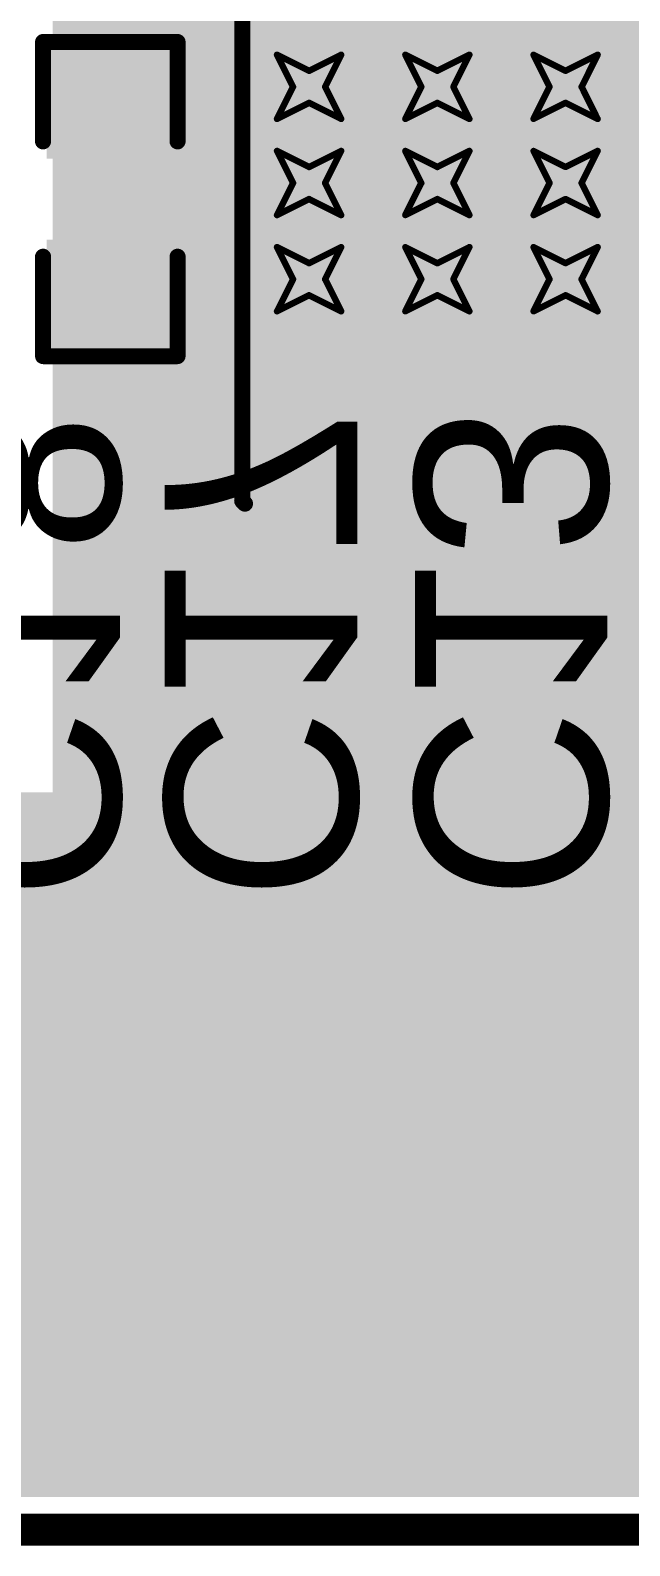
# Model space of a CAD drawing. Header units: inches. Extents: x -11 to 1110, y -7 to 455.
# Drawn here: x 575.46 to 580.21, y -0.13 to 11.88 of the extents above; entities that cross this region are included whole.
import ezdxf

# ---------------------------------------------------------------- set-up
doc = ezdxf.new("R2010")
doc.units = ezdxf.units.IN
for name, color, linetype in [('Board_outline', 216, 'Continuous'), ('Bottom Layer', 5, 'Continuous'), ('Bottom Overlay', 54, 'Continuous'), ('Bottom Paste', 16, 'Continuous'), ('Bottom Solder', 6, 'Continuous'), ('Drill Drawing', 1, 'Continuous'), ('Top Layer', 1, 'Continuous'), ('Top Solder', 216, 'Continuous'), ('Via Holes', 16, 'Continuous')]:
    doc.layers.add(name, color=color, linetype=linetype)
doc.styles.add('Arial', font='', dxfattribs={"height": 0.2})
doc.styles.get('Arial').set_extended_font_data('Arial')

# ---------------------------------------------------------------- blocks, each defined once
blk = doc.blocks.new('CAP_0603_B_252')
at = {"layer": 'Bottom Layer'}
for points in [[(-1.143, -0.445), (-1.143, 0.445), (-0.381, 0.445), (-0.381, -0.445)], [(0.381, -0.445), (0.381, 0.445), (1.143, 0.445), (1.143, -0.445)]]:
    blk.add_hatch(color=5, dxfattribs=at).paths.add_polyline_path(points)
at = {"layer": 'Bottom Paste'}
for points in [[(-1.143, -0.445), (-1.143, 0.445), (-0.381, 0.445), (-0.381, -0.445)], [(0.381, -0.445), (0.381, 0.445), (1.143, 0.445), (1.143, -0.445)]]:
    blk.add_hatch(color=16, dxfattribs=at).paths.add_polyline_path(points)
at = {"layer": 'Bottom Solder'}
for points in [[(-1.203, -0.504), (-1.203, 0.504), (-0.321, 0.504), (-0.321, -0.504)], [(0.321, -0.504), (0.321, 0.504), (1.203, 0.504), (1.203, -0.504)]]:
    blk.add_hatch(color=6, dxfattribs=at).paths.add_polyline_path(points)
at = {"layer": 'Bottom Overlay'}
for points in [[(-1.245, 0.533, 0.127, 0.127, 0), (-1.245, -0.533, 0.127, 0.127, 0)], [(-1.245, 0.533, 0.127, 0.127, 0), (-0.457, 0.533, 0.127, 0.127, 0)], [(0.457, 0.533, 0.127, 0.127, 0), (1.245, 0.533, 0.127, 0.127, 0)], [(1.245, 0.533, 0.127, 0.127, 0), (1.245, -0.533, 0.127, 0.127, 0)], [(-1.245, -0.533, 0.127, 0.127, 0), (-0.457, -0.533, 0.127, 0.127, 0)], [(0.457, -0.533, 0.127, 0.127, 0), (1.245, -0.533, 0.127, 0.127, 0)]]:
    blk.add_lwpolyline(points, format="xyseb", dxfattribs=at)
for points in [[(-1.276, 0.533, 0.0635, 0.0635, 1), (-1.213, 0.533, 0.0635, 0.0635, 1)], [(-1.276, 0.533, 0.0635, 0.0635, 1), (-1.213, 0.533, 0.0635, 0.0635, 1)], [(-0.489, 0.533, 0.0635, 0.0635, 1), (-0.425, 0.533, 0.0635, 0.0635, 1)], [(0.425, 0.533, 0.0635, 0.0635, 1), (0.489, 0.533, 0.0635, 0.0635, 1)], [(1.213, 0.533, 0.0635, 0.0635, 1), (1.276, 0.533, 0.0635, 0.0635, 1)], [(1.213, 0.533, 0.0635, 0.0635, 1), (1.276, 0.533, 0.0635, 0.0635, 1)], [(-1.276, -0.533, 0.0635, 0.0635, 1), (-1.213, -0.533, 0.0635, 0.0635, 1)], [(-1.276, -0.533, 0.0635, 0.0635, 1), (-1.213, -0.533, 0.0635, 0.0635, 1)], [(-0.489, -0.533, 0.0635, 0.0635, 1), (-0.425, -0.533, 0.0635, 0.0635, 1)], [(0.425, -0.533, 0.0635, 0.0635, 1), (0.489, -0.533, 0.0635, 0.0635, 1)], [(1.213, -0.533, 0.0635, 0.0635, 1), (1.276, -0.533, 0.0635, 0.0635, 1)], [(1.213, -0.533, 0.0635, 0.0635, 1), (1.276, -0.533, 0.0635, 0.0635, 1)]]:
    blk.add_lwpolyline(points, format="xyseb", close=True, dxfattribs=at)

msp = doc.modelspace()

# ---------------------------------------------------------------- hatches: boundary and pattern name
at = {"layer": 'Bottom Layer'}
msp.add_hatch(color=5, dxfattribs=at).paths.add_polyline_path([(638.324, 15.265), (638.324, 10.084), (638.324, 7.398), (636.222, 7.398), (636.222, 8.833), (633.25, 8.833), (633.25, 9.811), (633.25, 10.084), (590.448, 10.084), (590.448, 0.259), (560.172, 0.259), (560.172, 5.842), (576.809, 5.842), (576.809, 10.471), (575.64, 10.471), (575.64, 12.086), (574, 12.086), (573.731, 12.355), (573.731, 12.781), (573.736, 12.781), (573.736, 13.621), (573.956, 13.621), (573.956, 12.781), (574.536, 12.781), (574.536, 13.621), (586.638, 13.621), (586.638, 15.265)])
h = msp.add_hatch(color=5, dxfattribs=at)
edge = h.paths.add_edge_path()
edge.add_arc((577.672, 11.43), 0.3, 0, 360)
h = msp.add_hatch(color=5, dxfattribs=at)
edge = h.paths.add_edge_path()
edge.add_arc((578.688, 11.43), 0.3, 0, 360)
h = msp.add_hatch(color=5, dxfattribs=at)
edge = h.paths.add_edge_path()
edge.add_arc((579.704, 11.43), 0.3, 0, 360)
h = msp.add_hatch(color=5, dxfattribs=at)
edge = h.paths.add_edge_path()
edge.add_arc((577.672, 10.668), 0.3, 0, 360)
h = msp.add_hatch(color=5, dxfattribs=at)
edge = h.paths.add_edge_path()
edge.add_arc((578.688, 10.668), 0.3, 0, 360)
h = msp.add_hatch(color=5, dxfattribs=at)
edge = h.paths.add_edge_path()
edge.add_arc((579.704, 10.668), 0.3, 0, 360)
h = msp.add_hatch(color=5, dxfattribs=at)
edge = h.paths.add_edge_path()
edge.add_arc((577.672, 9.906), 0.3, 0, 360)
h = msp.add_hatch(color=5, dxfattribs=at)
edge = h.paths.add_edge_path()
edge.add_arc((578.688, 9.906), 0.3, 0, 360)
h = msp.add_hatch(color=5, dxfattribs=at)
edge = h.paths.add_edge_path()
edge.add_arc((579.704, 9.906), 0.3, 0, 360)
at = {"layer": 'Bottom Solder'}
h = msp.add_hatch(color=6, dxfattribs=at)
edge = h.paths.add_edge_path()
edge.add_arc((577.672, 11.43), 0.402, 0, 360)
h = msp.add_hatch(color=6, dxfattribs=at)
edge = h.paths.add_edge_path()
edge.add_arc((578.688, 11.43), 0.402, 0, 360)
h = msp.add_hatch(color=6, dxfattribs=at)
edge = h.paths.add_edge_path()
edge.add_arc((579.704, 11.43), 0.402, 0, 360)
h = msp.add_hatch(color=6, dxfattribs=at)
edge = h.paths.add_edge_path()
edge.add_arc((577.672, 10.668), 0.402, 0, 360)
h = msp.add_hatch(color=6, dxfattribs=at)
edge = h.paths.add_edge_path()
edge.add_arc((578.688, 10.668), 0.402, 0, 360)
h = msp.add_hatch(color=6, dxfattribs=at)
edge = h.paths.add_edge_path()
edge.add_arc((579.704, 10.668), 0.402, 0, 360)
h = msp.add_hatch(color=6, dxfattribs=at)
edge = h.paths.add_edge_path()
edge.add_arc((577.672, 9.906), 0.402, 0, 360)
h = msp.add_hatch(color=6, dxfattribs=at)
edge = h.paths.add_edge_path()
edge.add_arc((578.688, 9.906), 0.402, 0, 360)
h = msp.add_hatch(color=6, dxfattribs=at)
edge = h.paths.add_edge_path()
edge.add_arc((579.704, 9.906), 0.402, 0, 360)
at = {"layer": 'Top Layer'}
msp.add_hatch(color=1, dxfattribs=at).paths.add_polyline_path([(597.792, 8.82), (597.792, 0.259), (575.64, 0.259), (575.64, 10.471), (575.64, 12.086), (575.64, 13.621), (597.792, 13.621)])
h = msp.add_hatch(color=1, dxfattribs=at)
edge = h.paths.add_edge_path()
edge.add_arc((577.672, 11.43), 0.3, 0, 360)
h = msp.add_hatch(color=1, dxfattribs=at)
edge = h.paths.add_edge_path()
edge.add_arc((578.688, 11.43), 0.3, 0, 360)
h = msp.add_hatch(color=1, dxfattribs=at)
edge = h.paths.add_edge_path()
edge.add_arc((579.704, 11.43), 0.3, 0, 360)
h = msp.add_hatch(color=1, dxfattribs=at)
edge = h.paths.add_edge_path()
edge.add_arc((577.672, 10.668), 0.3, 0, 360)
h = msp.add_hatch(color=1, dxfattribs=at)
edge = h.paths.add_edge_path()
edge.add_arc((578.688, 10.668), 0.3, 0, 360)
h = msp.add_hatch(color=1, dxfattribs=at)
edge = h.paths.add_edge_path()
edge.add_arc((579.704, 10.668), 0.3, 0, 360)
h = msp.add_hatch(color=1, dxfattribs=at)
edge = h.paths.add_edge_path()
edge.add_arc((577.672, 9.906), 0.3, 0, 360)
h = msp.add_hatch(color=1, dxfattribs=at)
edge = h.paths.add_edge_path()
edge.add_arc((578.688, 9.906), 0.3, 0, 360)
h = msp.add_hatch(color=1, dxfattribs=at)
edge = h.paths.add_edge_path()
edge.add_arc((579.704, 9.906), 0.3, 0, 360)
at = {"layer": 'Top Solder'}
h = msp.add_hatch(color=216, dxfattribs=at)
edge = h.paths.add_edge_path()
edge.add_arc((577.672, 11.43), 0.402, 0, 360)
h = msp.add_hatch(color=216, dxfattribs=at)
edge = h.paths.add_edge_path()
edge.add_arc((578.688, 11.43), 0.402, 0, 360)
h = msp.add_hatch(color=216, dxfattribs=at)
edge = h.paths.add_edge_path()
edge.add_arc((579.704, 11.43), 0.402, 0, 360)
h = msp.add_hatch(color=216, dxfattribs=at)
edge = h.paths.add_edge_path()
edge.add_arc((577.672, 10.668), 0.402, 0, 360)
h = msp.add_hatch(color=216, dxfattribs=at)
edge = h.paths.add_edge_path()
edge.add_arc((578.688, 10.668), 0.402, 0, 360)
h = msp.add_hatch(color=216, dxfattribs=at)
edge = h.paths.add_edge_path()
edge.add_arc((579.704, 10.668), 0.402, 0, 360)
h = msp.add_hatch(color=216, dxfattribs=at)
edge = h.paths.add_edge_path()
edge.add_arc((577.672, 9.906), 0.402, 0, 360)
h = msp.add_hatch(color=216, dxfattribs=at)
edge = h.paths.add_edge_path()
edge.add_arc((578.688, 9.906), 0.402, 0, 360)
h = msp.add_hatch(color=216, dxfattribs=at)
edge = h.paths.add_edge_path()
edge.add_arc((579.704, 9.906), 0.402, 0, 360)
at = {"layer": 'Via Holes'}
h = msp.add_hatch(color=7, dxfattribs=at)
edge = h.paths.add_edge_path()
edge.add_arc((577.672, 11.43), 0.15, 0, 360)
h = msp.add_hatch(color=7, dxfattribs=at)
edge = h.paths.add_edge_path()
edge.add_arc((578.688, 11.43), 0.15, 0, 360)
h = msp.add_hatch(color=7, dxfattribs=at)
edge = h.paths.add_edge_path()
edge.add_arc((579.704, 11.43), 0.15, 0, 360)
h = msp.add_hatch(color=7, dxfattribs=at)
edge = h.paths.add_edge_path()
edge.add_arc((577.672, 10.668), 0.15, 0, 360)
h = msp.add_hatch(color=7, dxfattribs=at)
edge = h.paths.add_edge_path()
edge.add_arc((578.688, 10.668), 0.15, 0, 360)
h = msp.add_hatch(color=7, dxfattribs=at)
edge = h.paths.add_edge_path()
edge.add_arc((579.704, 10.668), 0.15, 0, 360)
h = msp.add_hatch(color=7, dxfattribs=at)
edge = h.paths.add_edge_path()
edge.add_arc((577.672, 9.906), 0.15, 0, 360)
h = msp.add_hatch(color=7, dxfattribs=at)
edge = h.paths.add_edge_path()
edge.add_arc((578.688, 9.906), 0.15, 0, 360)
h = msp.add_hatch(color=7, dxfattribs=at)
edge = h.paths.add_edge_path()
edge.add_arc((579.704, 9.906), 0.15, 0, 360)

# ---------------------------------------------------------------- linework, layer by layer
at = {"layer": 'Board_outline'}
msp.add_lwpolyline([(0, 0, 0.254, 0.254, 0), (704, 0, 0.254, 0.254, 0)], format="xyseb", dxfattribs=at)
at = {"layer": 'Bottom Overlay'}
for points in [[(577.142, 8.15, 0.127, 0.127, 0), (577.142, 12.961, 0.127, 0.127, 0)], [(577.142, 8.15, 0.127, 0.127, 0), (577.164, 8.128, 0.127, 0.127, 0)]]:
    msp.add_lwpolyline(points, format="xyseb", dxfattribs=at)
for points in [[(577.11, 8.15, 0.0635, 0.0635, 1), (577.174, 8.15, 0.0635, 0.0635, 1)], [(577.11, 8.15, 0.0635, 0.0635, 1), (577.174, 8.15, 0.0635, 0.0635, 1)], [(577.132, 8.128, 0.0635, 0.0635, 1), (577.196, 8.128, 0.0635, 0.0635, 1)]]:
    msp.add_lwpolyline(points, format="xyseb", close=True, dxfattribs=at)
at = {"layer": 'Drill Drawing'}
for points in [[(577.418, 11.684, 0.0508, 0.0508, 0), (577.672, 11.557, 0.0508, 0.0508, 0)], [(577.418, 11.684, 0.0508, 0.0508, 0), (577.545, 11.43, 0.0508, 0.0508, 0)], [(577.672, 11.557, 0.0508, 0.0508, 0), (577.926, 11.684, 0.0508, 0.0508, 0)], [(577.799, 11.43, 0.0508, 0.0508, 0), (577.926, 11.684, 0.0508, 0.0508, 0)], [(578.434, 11.684, 0.0508, 0.0508, 0), (578.688, 11.557, 0.0508, 0.0508, 0)], [(578.434, 11.684, 0.0508, 0.0508, 0), (578.561, 11.43, 0.0508, 0.0508, 0)], [(578.688, 11.557, 0.0508, 0.0508, 0), (578.942, 11.684, 0.0508, 0.0508, 0)], [(578.815, 11.43, 0.0508, 0.0508, 0), (578.942, 11.684, 0.0508, 0.0508, 0)], [(579.45, 11.684, 0.0508, 0.0508, 0), (579.704, 11.557, 0.0508, 0.0508, 0)], [(579.45, 11.684, 0.0508, 0.0508, 0), (579.577, 11.43, 0.0508, 0.0508, 0)], [(579.704, 11.557, 0.0508, 0.0508, 0), (579.958, 11.684, 0.0508, 0.0508, 0)], [(579.831, 11.43, 0.0508, 0.0508, 0), (579.958, 11.684, 0.0508, 0.0508, 0)], [(577.418, 11.176, 0.0508, 0.0508, 0), (577.545, 11.43, 0.0508, 0.0508, 0)], [(577.799, 11.43, 0.0508, 0.0508, 0), (577.926, 11.176, 0.0508, 0.0508, 0)], [(578.434, 11.176, 0.0508, 0.0508, 0), (578.561, 11.43, 0.0508, 0.0508, 0)], [(578.815, 11.43, 0.0508, 0.0508, 0), (578.942, 11.176, 0.0508, 0.0508, 0)], [(579.45, 11.176, 0.0508, 0.0508, 0), (579.577, 11.43, 0.0508, 0.0508, 0)], [(579.831, 11.43, 0.0508, 0.0508, 0), (579.958, 11.176, 0.0508, 0.0508, 0)], [(577.418, 11.176, 0.0508, 0.0508, 0), (577.672, 11.303, 0.0508, 0.0508, 0)], [(577.672, 11.303, 0.0508, 0.0508, 0), (577.926, 11.176, 0.0508, 0.0508, 0)], [(578.434, 11.176, 0.0508, 0.0508, 0), (578.688, 11.303, 0.0508, 0.0508, 0)], [(578.688, 11.303, 0.0508, 0.0508, 0), (578.942, 11.176, 0.0508, 0.0508, 0)], [(579.45, 11.176, 0.0508, 0.0508, 0), (579.704, 11.303, 0.0508, 0.0508, 0)], [(579.704, 11.303, 0.0508, 0.0508, 0), (579.958, 11.176, 0.0508, 0.0508, 0)], [(577.418, 10.922, 0.0508, 0.0508, 0), (577.672, 10.795, 0.0508, 0.0508, 0)], [(577.418, 10.922, 0.0508, 0.0508, 0), (577.545, 10.668, 0.0508, 0.0508, 0)], [(577.672, 10.795, 0.0508, 0.0508, 0), (577.926, 10.922, 0.0508, 0.0508, 0)], [(577.799, 10.668, 0.0508, 0.0508, 0), (577.926, 10.922, 0.0508, 0.0508, 0)], [(578.434, 10.922, 0.0508, 0.0508, 0), (578.688, 10.795, 0.0508, 0.0508, 0)], [(578.434, 10.922, 0.0508, 0.0508, 0), (578.561, 10.668, 0.0508, 0.0508, 0)], [(578.688, 10.795, 0.0508, 0.0508, 0), (578.942, 10.922, 0.0508, 0.0508, 0)], [(578.815, 10.668, 0.0508, 0.0508, 0), (578.942, 10.922, 0.0508, 0.0508, 0)], [(579.45, 10.922, 0.0508, 0.0508, 0), (579.704, 10.795, 0.0508, 0.0508, 0)], [(579.45, 10.922, 0.0508, 0.0508, 0), (579.577, 10.668, 0.0508, 0.0508, 0)], [(579.704, 10.795, 0.0508, 0.0508, 0), (579.958, 10.922, 0.0508, 0.0508, 0)], [(579.831, 10.668, 0.0508, 0.0508, 0), (579.958, 10.922, 0.0508, 0.0508, 0)], [(577.418, 10.414, 0.0508, 0.0508, 0), (577.545, 10.668, 0.0508, 0.0508, 0)], [(577.799, 10.668, 0.0508, 0.0508, 0), (577.926, 10.414, 0.0508, 0.0508, 0)], [(578.434, 10.414, 0.0508, 0.0508, 0), (578.561, 10.668, 0.0508, 0.0508, 0)], [(578.815, 10.668, 0.0508, 0.0508, 0), (578.942, 10.414, 0.0508, 0.0508, 0)], [(579.45, 10.414, 0.0508, 0.0508, 0), (579.577, 10.668, 0.0508, 0.0508, 0)], [(579.831, 10.668, 0.0508, 0.0508, 0), (579.958, 10.414, 0.0508, 0.0508, 0)], [(577.418, 10.414, 0.0508, 0.0508, 0), (577.672, 10.541, 0.0508, 0.0508, 0)], [(577.672, 10.541, 0.0508, 0.0508, 0), (577.926, 10.414, 0.0508, 0.0508, 0)], [(578.434, 10.414, 0.0508, 0.0508, 0), (578.688, 10.541, 0.0508, 0.0508, 0)], [(578.688, 10.541, 0.0508, 0.0508, 0), (578.942, 10.414, 0.0508, 0.0508, 0)], [(579.45, 10.414, 0.0508, 0.0508, 0), (579.704, 10.541, 0.0508, 0.0508, 0)], [(579.704, 10.541, 0.0508, 0.0508, 0), (579.958, 10.414, 0.0508, 0.0508, 0)], [(577.418, 10.16, 0.0508, 0.0508, 0), (577.672, 10.033, 0.0508, 0.0508, 0)], [(577.418, 10.16, 0.0508, 0.0508, 0), (577.545, 9.906, 0.0508, 0.0508, 0)], [(577.672, 10.033, 0.0508, 0.0508, 0), (577.926, 10.16, 0.0508, 0.0508, 0)], [(577.799, 9.906, 0.0508, 0.0508, 0), (577.926, 10.16, 0.0508, 0.0508, 0)], [(578.434, 10.16, 0.0508, 0.0508, 0), (578.688, 10.033, 0.0508, 0.0508, 0)], [(578.434, 10.16, 0.0508, 0.0508, 0), (578.561, 9.906, 0.0508, 0.0508, 0)], [(578.688, 10.033, 0.0508, 0.0508, 0), (578.942, 10.16, 0.0508, 0.0508, 0)], [(578.815, 9.906, 0.0508, 0.0508, 0), (578.942, 10.16, 0.0508, 0.0508, 0)], [(579.45, 10.16, 0.0508, 0.0508, 0), (579.704, 10.033, 0.0508, 0.0508, 0)], [(579.45, 10.16, 0.0508, 0.0508, 0), (579.577, 9.906, 0.0508, 0.0508, 0)], [(579.704, 10.033, 0.0508, 0.0508, 0), (579.958, 10.16, 0.0508, 0.0508, 0)], [(579.831, 9.906, 0.0508, 0.0508, 0), (579.958, 10.16, 0.0508, 0.0508, 0)], [(577.418, 9.652, 0.0508, 0.0508, 0), (577.545, 9.906, 0.0508, 0.0508, 0)], [(577.799, 9.906, 0.0508, 0.0508, 0), (577.926, 9.652, 0.0508, 0.0508, 0)], [(578.434, 9.652, 0.0508, 0.0508, 0), (578.561, 9.906, 0.0508, 0.0508, 0)], [(578.815, 9.906, 0.0508, 0.0508, 0), (578.942, 9.652, 0.0508, 0.0508, 0)], [(579.45, 9.652, 0.0508, 0.0508, 0), (579.577, 9.906, 0.0508, 0.0508, 0)], [(579.831, 9.906, 0.0508, 0.0508, 0), (579.958, 9.652, 0.0508, 0.0508, 0)], [(577.418, 9.652, 0.0508, 0.0508, 0), (577.672, 9.779, 0.0508, 0.0508, 0)], [(577.672, 9.779, 0.0508, 0.0508, 0), (577.926, 9.652, 0.0508, 0.0508, 0)], [(578.434, 9.652, 0.0508, 0.0508, 0), (578.688, 9.779, 0.0508, 0.0508, 0)], [(578.688, 9.779, 0.0508, 0.0508, 0), (578.942, 9.652, 0.0508, 0.0508, 0)], [(579.45, 9.652, 0.0508, 0.0508, 0), (579.704, 9.779, 0.0508, 0.0508, 0)], [(579.704, 9.779, 0.0508, 0.0508, 0), (579.958, 9.652, 0.0508, 0.0508, 0)]]:
    msp.add_lwpolyline(points, format="xyseb", dxfattribs=at)
for points in [[(577.405, 11.684, 0.0254, 0.0254, 1), (577.431, 11.684, 0.0254, 0.0254, 1)], [(577.405, 11.684, 0.0254, 0.0254, 1), (577.431, 11.684, 0.0254, 0.0254, 1)], [(577.913, 11.684, 0.0254, 0.0254, 1), (577.939, 11.684, 0.0254, 0.0254, 1)], [(577.913, 11.684, 0.0254, 0.0254, 1), (577.939, 11.684, 0.0254, 0.0254, 1)], [(578.422, 11.684, 0.0254, 0.0254, 1), (578.447, 11.684, 0.0254, 0.0254, 1)], [(578.422, 11.684, 0.0254, 0.0254, 1), (578.447, 11.684, 0.0254, 0.0254, 1)], [(578.929, 11.684, 0.0254, 0.0254, 1), (578.955, 11.684, 0.0254, 0.0254, 1)], [(578.929, 11.684, 0.0254, 0.0254, 1), (578.955, 11.684, 0.0254, 0.0254, 1)], [(579.438, 11.684, 0.0254, 0.0254, 1), (579.463, 11.684, 0.0254, 0.0254, 1)], [(579.438, 11.684, 0.0254, 0.0254, 1), (579.463, 11.684, 0.0254, 0.0254, 1)], [(579.945, 11.684, 0.0254, 0.0254, 1), (579.971, 11.684, 0.0254, 0.0254, 1)], [(579.945, 11.684, 0.0254, 0.0254, 1), (579.971, 11.684, 0.0254, 0.0254, 1)], [(577.659, 11.557, 0.0254, 0.0254, 1), (577.685, 11.557, 0.0254, 0.0254, 1)], [(577.659, 11.557, 0.0254, 0.0254, 1), (577.685, 11.557, 0.0254, 0.0254, 1)], [(578.675, 11.557, 0.0254, 0.0254, 1), (578.701, 11.557, 0.0254, 0.0254, 1)], [(578.675, 11.557, 0.0254, 0.0254, 1), (578.701, 11.557, 0.0254, 0.0254, 1)], [(579.692, 11.557, 0.0254, 0.0254, 1), (579.717, 11.557, 0.0254, 0.0254, 1)], [(579.692, 11.557, 0.0254, 0.0254, 1), (579.717, 11.557, 0.0254, 0.0254, 1)], [(577.533, 11.43, 0.0254, 0.0254, 1), (577.558, 11.43, 0.0254, 0.0254, 1)], [(577.533, 11.43, 0.0254, 0.0254, 1), (577.558, 11.43, 0.0254, 0.0254, 1)], [(577.786, 11.43, 0.0254, 0.0254, 1), (577.812, 11.43, 0.0254, 0.0254, 1)], [(577.786, 11.43, 0.0254, 0.0254, 1), (577.812, 11.43, 0.0254, 0.0254, 1)], [(578.548, 11.43, 0.0254, 0.0254, 1), (578.574, 11.43, 0.0254, 0.0254, 1)], [(578.548, 11.43, 0.0254, 0.0254, 1), (578.574, 11.43, 0.0254, 0.0254, 1)], [(578.803, 11.43, 0.0254, 0.0254, 1), (578.828, 11.43, 0.0254, 0.0254, 1)], [(578.803, 11.43, 0.0254, 0.0254, 1), (578.828, 11.43, 0.0254, 0.0254, 1)], [(579.564, 11.43, 0.0254, 0.0254, 1), (579.59, 11.43, 0.0254, 0.0254, 1)], [(579.564, 11.43, 0.0254, 0.0254, 1), (579.59, 11.43, 0.0254, 0.0254, 1)], [(579.818, 11.43, 0.0254, 0.0254, 1), (579.844, 11.43, 0.0254, 0.0254, 1)], [(579.818, 11.43, 0.0254, 0.0254, 1), (579.844, 11.43, 0.0254, 0.0254, 1)], [(577.659, 11.303, 0.0254, 0.0254, 1), (577.685, 11.303, 0.0254, 0.0254, 1)], [(577.659, 11.303, 0.0254, 0.0254, 1), (577.685, 11.303, 0.0254, 0.0254, 1)], [(578.675, 11.303, 0.0254, 0.0254, 1), (578.701, 11.303, 0.0254, 0.0254, 1)], [(578.675, 11.303, 0.0254, 0.0254, 1), (578.701, 11.303, 0.0254, 0.0254, 1)], [(579.692, 11.303, 0.0254, 0.0254, 1), (579.717, 11.303, 0.0254, 0.0254, 1)], [(579.692, 11.303, 0.0254, 0.0254, 1), (579.717, 11.303, 0.0254, 0.0254, 1)], [(577.405, 11.176, 0.0254, 0.0254, 1), (577.431, 11.176, 0.0254, 0.0254, 1)], [(577.405, 11.176, 0.0254, 0.0254, 1), (577.431, 11.176, 0.0254, 0.0254, 1)], [(577.913, 11.176, 0.0254, 0.0254, 1), (577.939, 11.176, 0.0254, 0.0254, 1)], [(577.913, 11.176, 0.0254, 0.0254, 1), (577.939, 11.176, 0.0254, 0.0254, 1)], [(578.422, 11.176, 0.0254, 0.0254, 1), (578.447, 11.176, 0.0254, 0.0254, 1)], [(578.422, 11.176, 0.0254, 0.0254, 1), (578.447, 11.176, 0.0254, 0.0254, 1)], [(578.929, 11.176, 0.0254, 0.0254, 1), (578.955, 11.176, 0.0254, 0.0254, 1)], [(578.929, 11.176, 0.0254, 0.0254, 1), (578.955, 11.176, 0.0254, 0.0254, 1)], [(579.438, 11.176, 0.0254, 0.0254, 1), (579.463, 11.176, 0.0254, 0.0254, 1)], [(579.438, 11.176, 0.0254, 0.0254, 1), (579.463, 11.176, 0.0254, 0.0254, 1)], [(579.945, 11.176, 0.0254, 0.0254, 1), (579.971, 11.176, 0.0254, 0.0254, 1)], [(579.945, 11.176, 0.0254, 0.0254, 1), (579.971, 11.176, 0.0254, 0.0254, 1)], [(577.405, 10.922, 0.0254, 0.0254, 1), (577.431, 10.922, 0.0254, 0.0254, 1)], [(577.405, 10.922, 0.0254, 0.0254, 1), (577.431, 10.922, 0.0254, 0.0254, 1)], [(577.913, 10.922, 0.0254, 0.0254, 1), (577.939, 10.922, 0.0254, 0.0254, 1)], [(577.913, 10.922, 0.0254, 0.0254, 1), (577.939, 10.922, 0.0254, 0.0254, 1)], [(578.422, 10.922, 0.0254, 0.0254, 1), (578.447, 10.922, 0.0254, 0.0254, 1)], [(578.422, 10.922, 0.0254, 0.0254, 1), (578.447, 10.922, 0.0254, 0.0254, 1)], [(578.929, 10.922, 0.0254, 0.0254, 1), (578.955, 10.922, 0.0254, 0.0254, 1)], [(578.929, 10.922, 0.0254, 0.0254, 1), (578.955, 10.922, 0.0254, 0.0254, 1)], [(579.438, 10.922, 0.0254, 0.0254, 1), (579.463, 10.922, 0.0254, 0.0254, 1)], [(579.438, 10.922, 0.0254, 0.0254, 1), (579.463, 10.922, 0.0254, 0.0254, 1)], [(579.945, 10.922, 0.0254, 0.0254, 1), (579.971, 10.922, 0.0254, 0.0254, 1)], [(579.945, 10.922, 0.0254, 0.0254, 1), (579.971, 10.922, 0.0254, 0.0254, 1)], [(577.659, 10.795, 0.0254, 0.0254, 1), (577.685, 10.795, 0.0254, 0.0254, 1)], [(577.659, 10.795, 0.0254, 0.0254, 1), (577.685, 10.795, 0.0254, 0.0254, 1)], [(578.675, 10.795, 0.0254, 0.0254, 1), (578.701, 10.795, 0.0254, 0.0254, 1)], [(578.675, 10.795, 0.0254, 0.0254, 1), (578.701, 10.795, 0.0254, 0.0254, 1)], [(579.692, 10.795, 0.0254, 0.0254, 1), (579.717, 10.795, 0.0254, 0.0254, 1)], [(579.692, 10.795, 0.0254, 0.0254, 1), (579.717, 10.795, 0.0254, 0.0254, 1)], [(577.533, 10.668, 0.0254, 0.0254, 1), (577.558, 10.668, 0.0254, 0.0254, 1)], [(577.533, 10.668, 0.0254, 0.0254, 1), (577.558, 10.668, 0.0254, 0.0254, 1)], [(577.786, 10.668, 0.0254, 0.0254, 1), (577.812, 10.668, 0.0254, 0.0254, 1)], [(577.786, 10.668, 0.0254, 0.0254, 1), (577.812, 10.668, 0.0254, 0.0254, 1)], [(578.548, 10.668, 0.0254, 0.0254, 1), (578.574, 10.668, 0.0254, 0.0254, 1)], [(578.548, 10.668, 0.0254, 0.0254, 1), (578.574, 10.668, 0.0254, 0.0254, 1)], [(578.803, 10.668, 0.0254, 0.0254, 1), (578.828, 10.668, 0.0254, 0.0254, 1)], [(578.803, 10.668, 0.0254, 0.0254, 1), (578.828, 10.668, 0.0254, 0.0254, 1)], [(579.564, 10.668, 0.0254, 0.0254, 1), (579.59, 10.668, 0.0254, 0.0254, 1)], [(579.564, 10.668, 0.0254, 0.0254, 1), (579.59, 10.668, 0.0254, 0.0254, 1)], [(579.818, 10.668, 0.0254, 0.0254, 1), (579.844, 10.668, 0.0254, 0.0254, 1)], [(579.818, 10.668, 0.0254, 0.0254, 1), (579.844, 10.668, 0.0254, 0.0254, 1)], [(577.659, 10.541, 0.0254, 0.0254, 1), (577.685, 10.541, 0.0254, 0.0254, 1)], [(577.659, 10.541, 0.0254, 0.0254, 1), (577.685, 10.541, 0.0254, 0.0254, 1)], [(578.675, 10.541, 0.0254, 0.0254, 1), (578.701, 10.541, 0.0254, 0.0254, 1)], [(578.675, 10.541, 0.0254, 0.0254, 1), (578.701, 10.541, 0.0254, 0.0254, 1)], [(579.692, 10.541, 0.0254, 0.0254, 1), (579.717, 10.541, 0.0254, 0.0254, 1)], [(579.692, 10.541, 0.0254, 0.0254, 1), (579.717, 10.541, 0.0254, 0.0254, 1)], [(577.405, 10.414, 0.0254, 0.0254, 1), (577.431, 10.414, 0.0254, 0.0254, 1)], [(577.405, 10.414, 0.0254, 0.0254, 1), (577.431, 10.414, 0.0254, 0.0254, 1)], [(577.913, 10.414, 0.0254, 0.0254, 1), (577.939, 10.414, 0.0254, 0.0254, 1)], [(577.913, 10.414, 0.0254, 0.0254, 1), (577.939, 10.414, 0.0254, 0.0254, 1)], [(578.422, 10.414, 0.0254, 0.0254, 1), (578.447, 10.414, 0.0254, 0.0254, 1)], [(578.422, 10.414, 0.0254, 0.0254, 1), (578.447, 10.414, 0.0254, 0.0254, 1)], [(578.929, 10.414, 0.0254, 0.0254, 1), (578.955, 10.414, 0.0254, 0.0254, 1)], [(578.929, 10.414, 0.0254, 0.0254, 1), (578.955, 10.414, 0.0254, 0.0254, 1)], [(579.438, 10.414, 0.0254, 0.0254, 1), (579.463, 10.414, 0.0254, 0.0254, 1)], [(579.438, 10.414, 0.0254, 0.0254, 1), (579.463, 10.414, 0.0254, 0.0254, 1)], [(579.945, 10.414, 0.0254, 0.0254, 1), (579.971, 10.414, 0.0254, 0.0254, 1)], [(579.945, 10.414, 0.0254, 0.0254, 1), (579.971, 10.414, 0.0254, 0.0254, 1)], [(577.405, 10.16, 0.0254, 0.0254, 1), (577.431, 10.16, 0.0254, 0.0254, 1)], [(577.405, 10.16, 0.0254, 0.0254, 1), (577.431, 10.16, 0.0254, 0.0254, 1)], [(577.913, 10.16, 0.0254, 0.0254, 1), (577.939, 10.16, 0.0254, 0.0254, 1)], [(577.913, 10.16, 0.0254, 0.0254, 1), (577.939, 10.16, 0.0254, 0.0254, 1)], [(578.422, 10.16, 0.0254, 0.0254, 1), (578.447, 10.16, 0.0254, 0.0254, 1)], [(578.422, 10.16, 0.0254, 0.0254, 1), (578.447, 10.16, 0.0254, 0.0254, 1)], [(578.929, 10.16, 0.0254, 0.0254, 1), (578.955, 10.16, 0.0254, 0.0254, 1)], [(578.929, 10.16, 0.0254, 0.0254, 1), (578.955, 10.16, 0.0254, 0.0254, 1)], [(579.438, 10.16, 0.0254, 0.0254, 1), (579.463, 10.16, 0.0254, 0.0254, 1)], [(579.438, 10.16, 0.0254, 0.0254, 1), (579.463, 10.16, 0.0254, 0.0254, 1)], [(579.945, 10.16, 0.0254, 0.0254, 1), (579.971, 10.16, 0.0254, 0.0254, 1)], [(579.945, 10.16, 0.0254, 0.0254, 1), (579.971, 10.16, 0.0254, 0.0254, 1)], [(577.659, 10.033, 0.0254, 0.0254, 1), (577.685, 10.033, 0.0254, 0.0254, 1)], [(577.659, 10.033, 0.0254, 0.0254, 1), (577.685, 10.033, 0.0254, 0.0254, 1)], [(578.675, 10.033, 0.0254, 0.0254, 1), (578.701, 10.033, 0.0254, 0.0254, 1)], [(578.675, 10.033, 0.0254, 0.0254, 1), (578.701, 10.033, 0.0254, 0.0254, 1)], [(579.692, 10.033, 0.0254, 0.0254, 1), (579.717, 10.033, 0.0254, 0.0254, 1)], [(579.692, 10.033, 0.0254, 0.0254, 1), (579.717, 10.033, 0.0254, 0.0254, 1)], [(577.533, 9.906, 0.0254, 0.0254, 1), (577.558, 9.906, 0.0254, 0.0254, 1)], [(577.533, 9.906, 0.0254, 0.0254, 1), (577.558, 9.906, 0.0254, 0.0254, 1)], [(577.786, 9.906, 0.0254, 0.0254, 1), (577.812, 9.906, 0.0254, 0.0254, 1)], [(577.786, 9.906, 0.0254, 0.0254, 1), (577.812, 9.906, 0.0254, 0.0254, 1)], [(578.548, 9.906, 0.0254, 0.0254, 1), (578.574, 9.906, 0.0254, 0.0254, 1)], [(578.548, 9.906, 0.0254, 0.0254, 1), (578.574, 9.906, 0.0254, 0.0254, 1)], [(578.803, 9.906, 0.0254, 0.0254, 1), (578.828, 9.906, 0.0254, 0.0254, 1)], [(578.803, 9.906, 0.0254, 0.0254, 1), (578.828, 9.906, 0.0254, 0.0254, 1)], [(579.564, 9.906, 0.0254, 0.0254, 1), (579.59, 9.906, 0.0254, 0.0254, 1)], [(579.564, 9.906, 0.0254, 0.0254, 1), (579.59, 9.906, 0.0254, 0.0254, 1)], [(579.818, 9.906, 0.0254, 0.0254, 1), (579.844, 9.906, 0.0254, 0.0254, 1)], [(579.818, 9.906, 0.0254, 0.0254, 1), (579.844, 9.906, 0.0254, 0.0254, 1)], [(577.659, 9.779, 0.0254, 0.0254, 1), (577.685, 9.779, 0.0254, 0.0254, 1)], [(577.659, 9.779, 0.0254, 0.0254, 1), (577.685, 9.779, 0.0254, 0.0254, 1)], [(578.675, 9.779, 0.0254, 0.0254, 1), (578.701, 9.779, 0.0254, 0.0254, 1)], [(578.675, 9.779, 0.0254, 0.0254, 1), (578.701, 9.779, 0.0254, 0.0254, 1)], [(579.692, 9.779, 0.0254, 0.0254, 1), (579.717, 9.779, 0.0254, 0.0254, 1)], [(579.692, 9.779, 0.0254, 0.0254, 1), (579.717, 9.779, 0.0254, 0.0254, 1)], [(577.405, 9.652, 0.0254, 0.0254, 1), (577.431, 9.652, 0.0254, 0.0254, 1)], [(577.405, 9.652, 0.0254, 0.0254, 1), (577.431, 9.652, 0.0254, 0.0254, 1)], [(577.913, 9.652, 0.0254, 0.0254, 1), (577.939, 9.652, 0.0254, 0.0254, 1)], [(577.913, 9.652, 0.0254, 0.0254, 1), (577.939, 9.652, 0.0254, 0.0254, 1)], [(578.422, 9.652, 0.0254, 0.0254, 1), (578.447, 9.652, 0.0254, 0.0254, 1)], [(578.422, 9.652, 0.0254, 0.0254, 1), (578.447, 9.652, 0.0254, 0.0254, 1)], [(578.929, 9.652, 0.0254, 0.0254, 1), (578.955, 9.652, 0.0254, 0.0254, 1)], [(578.929, 9.652, 0.0254, 0.0254, 1), (578.955, 9.652, 0.0254, 0.0254, 1)], [(579.438, 9.652, 0.0254, 0.0254, 1), (579.463, 9.652, 0.0254, 0.0254, 1)], [(579.438, 9.652, 0.0254, 0.0254, 1), (579.463, 9.652, 0.0254, 0.0254, 1)], [(579.945, 9.652, 0.0254, 0.0254, 1), (579.971, 9.652, 0.0254, 0.0254, 1)], [(579.945, 9.652, 0.0254, 0.0254, 1), (579.971, 9.652, 0.0254, 0.0254, 1)]]:
    msp.add_lwpolyline(points, format="xyseb", close=True, dxfattribs=at)

# ---------------------------------------------------------------- block references
at = {"rotation": 90}
msp.add_blockref('CAP_0603_B_252', (576.097, 10.541), dxfattribs=at)

# ---------------------------------------------------------------- texts
at = {"layer": 'Bottom Overlay', "style": 'Arial', "text_generation_flag": 2}
for s, p in [('C18', (574.65, 4.979)), ('C17', (576.529, 4.979)), ('C13', (578.511, 4.979))]:
    msp.add_text(s, height=1.524, rotation=270, dxfattribs=at).set_placement(p)

doc.saveas('drawing.dxf')
